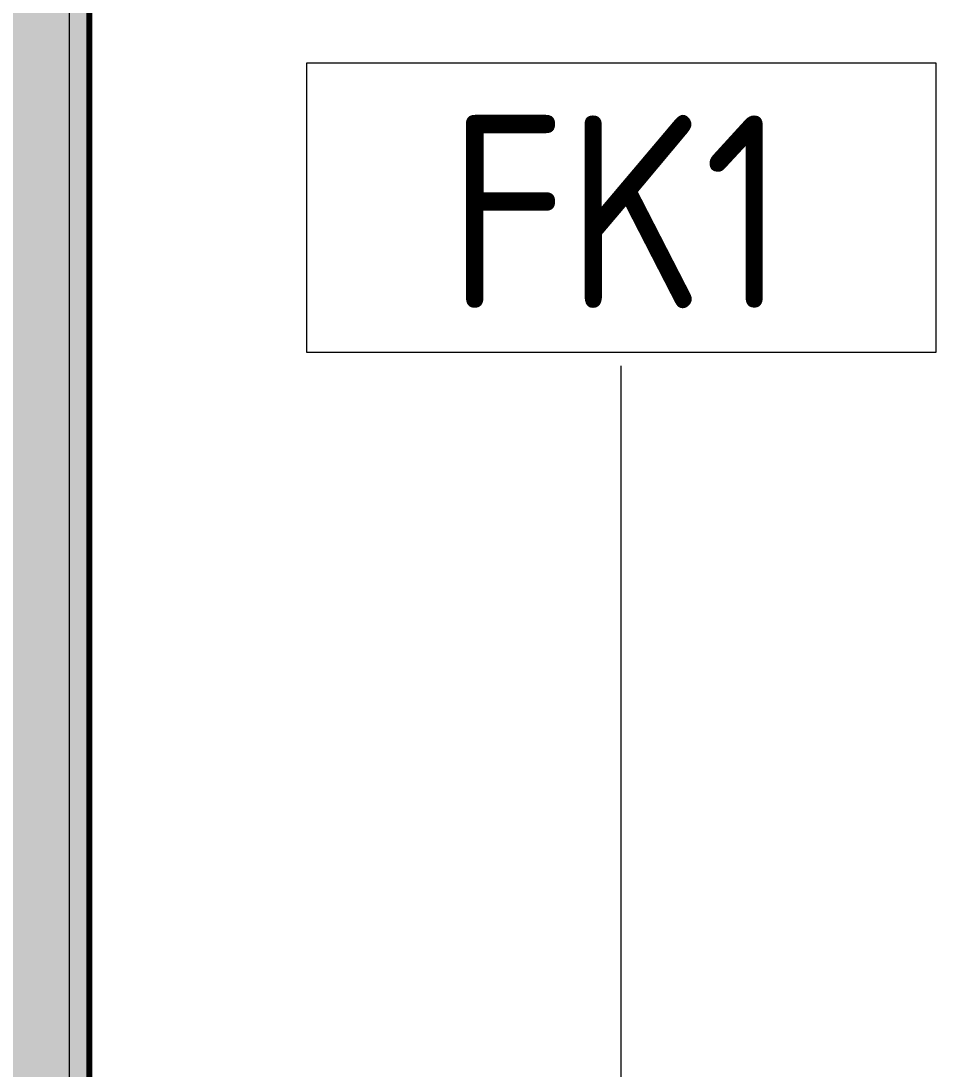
# Model space of a CAD drawing. Header units: millimetres. Extents: x 35144 to 233944, y -8553 to 29000.
# Drawn here: x 81780 to 82729, y 4237 to 5324 of the extents above; entities that cross this region are included whole.
import ezdxf

# ---------------------------------------------------------------- set-up
doc = ezdxf.new("R2010")
doc.units = ezdxf.units.MM
for name, color, linetype, lineweight, true_color in [('A-WALL-3', 7, 'Continuous', 9, 0xff80c0), ('I-WALL-6', 7, 'Continuous', 9, 0xc0c0c0), ('I-WALL-8', 7, 'Continuous', 80, 0xff80c0)]:
    doc.layers.add(name, color=color, linetype=linetype, lineweight=lineweight, true_color=true_color)
doc.layers.add('A-WALL-IDEN', color=7, linetype='Continuous', lineweight=9)
doc.layers.add('I-WALL', color=7, linetype='Continuous', lineweight=9)
doc.styles.add('GOST Common', font='GOST_Common.ttf', dxfattribs={"width": 0.9, "height": 200})

# ---------------------------------------------------------------- blocks, each defined once
blk = doc.blocks.new('М_стена_0001 - Типоразмер_без рамки-25382661-План отделки стен 1 этажа в осях 17-23')
at = {"layer": 'A-WALL-IDEN'}
for p, q in [((3.258, 1.523), (-3.273, 1.523)), ((-3.273, 1.523), (-3.273, -1.477)), ((3.258, -1.477), (3.258, 1.523)), ((-3.273, -1.477), (3.258, -1.477))]:
    blk.add_line(p, q, dxfattribs=at)

msp = doc.modelspace()

# ---------------------------------------------------------------- hatches: boundary and pattern name
at = {"layer": 'I-WALL'}
h = msp.add_hatch(dxfattribs=at)
h.set_pattern_fill('FP_80', color=256, style=0, pattern_type=2)
h.set_pattern_definition([(0, (0, 0), (121.92, 30.48), [10.058, -81.382, 10.058, -81.382, -487.68]), (0, (0, 0), (121.92, 30.48), [-182.88, 10.058, -172.822, 10.058, -81.382, -213.36]), (0, (0, 0), (121.92, 30.48), [-457.2, 10.058, -50.902, 10.058, -142.342]), (120, (45.72, 15.24), (-87.356454, 90.345817), [10.058, -81.382, 10.058, -81.382, -487.68]), (120, (45.72, 15.24), (-87.356454, 90.345817), [-182.88, 10.058, -172.822, 10.058, -81.382, -213.36]), (120, (45.72, 15.24), (-87.356454, 90.345817), [-457.2, 10.058, -50.902, 10.058, -142.342]), (240, (60.96, 76.2), (-34.563546, -120.825817), [10.058, -81.382, 10.058, -81.382, -487.68]), (240, (60.96, 76.2), (-34.563546, -120.825817), [-182.88, 10.058, -172.822, 10.058, -81.382, -213.36]), (240, (60.96, 76.2), (-34.563546, -120.825817), [-457.2, 10.058, -50.902, 10.058, -142.342])])
h.paths.add_polyline_path([(81850, 3790), (81850, 9220), (81830, 9220), (81830, 3790)])
h = msp.add_hatch(dxfattribs=at)
h.set_pattern_fill('FP_20', color=256, style=0, pattern_type=2)
h.set_pattern_definition([(135, (0, 0), (-75.43415, -75.43415), [106.68, -17.78, 3.556, -17.78]), (135, (0, 75.39), (-75.43415, -75.43415), []), (50, (0, 0), (127.52922, -11.15758), [13.335, -146.685]), (355, (0, 0), (-24.66966, 133.74002), [10.668, -117.348]), (100.451, (10.63, -0.93), (102.85973, 122.58178), [11.333, -124.663]), (46.184, (0, 35.56), (189.75516, -29.43036), [20.002, -220.027]), (96.636, (15.81, 33.1), (166.1822, 173.1996), [17, -186.995]), (351.184, (0, 35.56), (166.18393, 173.19757), [16.002, -176.022]), (21, (17.78, 26.67), (106.13027, -71.58603), [13.335, -146.685]), (326, (17.78, 26.67), (43.26188, 128.93175), [10.668, -117.348]), (71.451, (26.62, 20.7), (149.39198, 57.34505), [11.333, -124.663]), (37.5, (0, 0), (2.162228, 59.188357), [3.353, -112.573, 3.353, -115.773, -117.793]), (37.5, (0, 0), (2.162228, 59.188357), [-235.052, 3.353, -114.44]), (7.5, (0, 0), (46.773857, 70.12615), [3.353, -64.567, 3.353, -109.906, -44.894]), (7.5, (0, 0), (46.773857, 70.12615), [-181.178, 3.353, -41.542]), (327.5, (-39.65, 0), (94.91367, -4.010093), [3.353, -41.097, 3.353, -135.331, -184.023]), (327.5, (-39.65, 0), (94.91367, -4.010093), [-183.134, 3.353, -180.67]), (317.5, (-57.43, 0), (103.69057, 17.79882), [3.353, -54.432, 3.353, -88.748, -130.683]), (317.5, (-57.43, 0), (103.69057, 17.79882), [-149.885, 3.353, -127.33])])
h.paths.add_polyline_path([(81830, 3750), (81830, 9100), (81730, 9100), (81730, 3750)])

# ---------------------------------------------------------------- linework, layer by layer
at = {"layer": 'A-WALL-3'}
msp.add_line((81850, 9220), (81850, 3791), dxfattribs=at)
at = {"layer": 'A-WALL-IDEN'}
msp.add_line((82402.7, 3790.5), (82402.7, 4966.2), dxfattribs=at)
at = {"layer": 'I-WALL-6'}
msp.add_line((81830, 9200), (81830, 3750), dxfattribs=at)
at = {"layer": 'I-WALL-8'}
msp.add_line((81851, 3791), (81851, 9221), dxfattribs=at)

# ---------------------------------------------------------------- block references
at = {"layer": 'A-WALL-IDEN', "xscale": 99.99999999999993, "yscale": 99.99999999999993, "zscale": 99.99999999999993}
msp.add_blockref('М_стена_0001 - Типоразмер_без рамки-25382661-План отделки стен 1 этажа в осях 17-23', (82403.5, 5127.8), dxfattribs=at)

# ---------------------------------------------------------------- texts
at = {"layer": 'A-WALL-IDEN', "insert": (82223.2, 5225.8), "char_height": 200, "width": 447.342, "attachment_point": 1, "style": 'GOST Common'}
msp.add_mtext('FK1', dxfattribs=at)

doc.saveas('drawing.dxf')
